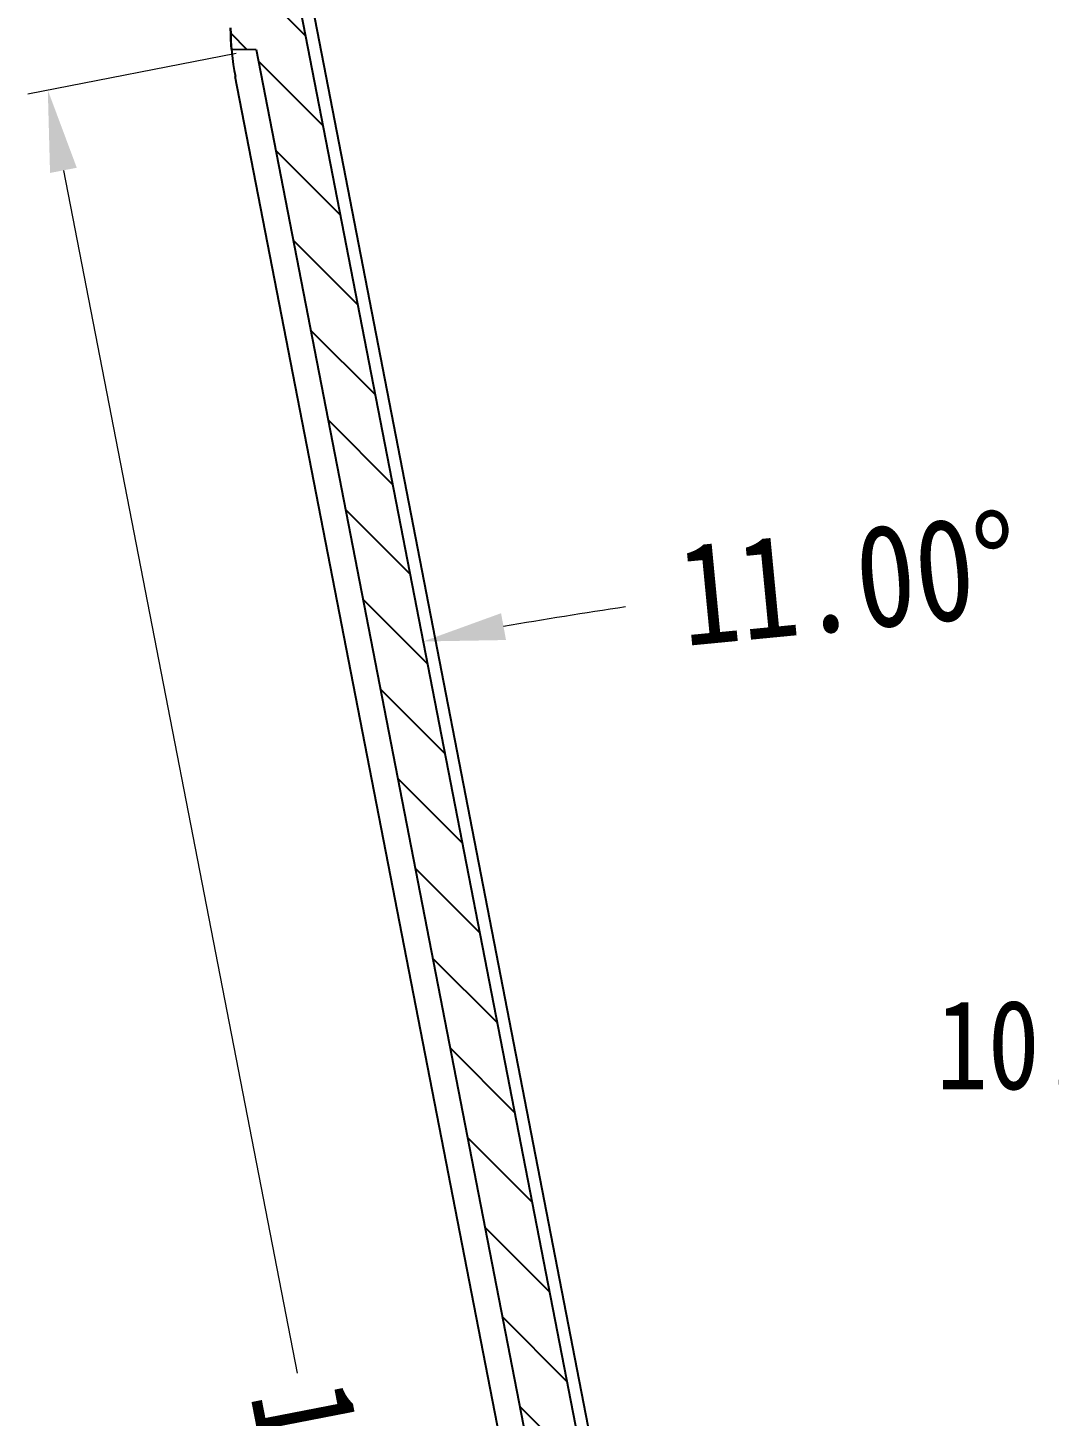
# Model space of a CAD drawing. Header units: millimetres. Extents: x -25 to 785, y -3301 to -3016.
# Drawn here: x 534.2 to 574.2, y -3116.9 to -3062.6 of the extents above; entities that cross this region are included whole.
import ezdxf

# ---------------------------------------------------------------- set-up
doc = ezdxf.new("R2010")
doc.units = ezdxf.units.MM
doc.layers.add('dim', color=3, linetype='Continuous', lineweight=9)
doc.styles.add('FFS', font='SIMFANG.TTF', dxfattribs={"width": 0.85})
doc.dimstyles.new('YanXiu', dxfattribs={"dimtxt": 2.5, "dimasz": 2.2, "dimexe": 1, "dimexo": 0.6, "dimgap": 0.66, "dimtad": 0, "dimzin": 1, "dimdsep": 46, "dimtxsty": 'FFS', "dimcen": 0, "dimclrd": 256, "dimclre": 131, "dimclrt": 42, "dimazin": 0, "dimtfac": 1, "dimtofl": 0, "dimtmove": 0, "dimatfit": 3, "dimfxl": 0, "dimlwd": 5, "dimlwe": 5, "dimarcsym": 0})

# ---------------------------------------------------------------- blocks, each defined once
blk = doc.blocks.new('*D25')
at = {"layer": 'Defpoints', "color": 0}
for p in [(1.636, 198.437), (12.136, 195.246), (1.636, 184.666)]:
    blk.add_point(p, dxfattribs=at)
at = {"layer": 'dim', "color": 131, "lineweight": 5}
for p, q in [((1.636, 185.366), (1.636, 199.137)), ((12.136, 195.945), (12.136, 199.137))]:
    blk.add_line(p, q, dxfattribs=at)
at = {"layer": 'dim', "lineweight": 5}
for p, q in [((1.636, 198.437), (-1.164, 198.437)), ((9.336, 198.437), (4.436, 198.437))]:
    blk.add_line(p, q, dxfattribs=at)
at = {"layer": 'dim'}
for points in [[(4.436, 198.904), (4.436, 197.97), (1.636, 198.437)], [(9.336, 198.904), (9.336, 197.97), (12.136, 198.437)]]:
    blk.add_solid(points, dxfattribs=at)
at = {"layer": 'dim', "color": 42, "insert": (-6.68, 198.437), "char_height": 3.5, "attachment_point": 5, "style": 'FFS'}
blk.add_mtext('10.50', dxfattribs=at)
blk = doc.blocks.new('*D15')
at = {"layer": 'Defpoints', "color": 0}
for p in [(-36.708, 239.348), (1.636, 233.166), (-9.58, 217.099), (1.636, 184.666), (-11.843, 111.427)]:
    blk.add_point(p, dxfattribs=at)
at = {"layer": 'dim', "lineweight": 5}
for start, end in [(91.04548, 92.62565), (98.37435, 99.95452)]:
    blk.add_arc((1.636, 42.086), 175.372, start, end, dxfattribs=at)
at = {"layer": 'dim'}
for points in [[(-1.569, 217.962), (-1.559, 216.895), (1.636, 217.458)], [(-28.583, 214.293), (-28.777, 215.342), (-31.827, 214.236)]]:
    blk.add_solid(points, dxfattribs=at)
at = {"layer": 'dim', "color": 42, "insert": (-15.173, 216.651), "char_height": 4, "attachment_point": 5, "rotation": 5.5, "style": 'FFS'}
blk.add_mtext('11.00°', dxfattribs=at)
blk = doc.blocks.new('*D17')
at = {"layer": 'Defpoints', "color": 0}
for p in [(-38.367, 237.399), (-16.02, 122.434), (-24.176, 120.849)]:
    blk.add_point(p, dxfattribs=at)
at = {"layer": 'dim', "color": 131, "lineweight": 5}
for p, q in [((-39.152, 237.247), (-47.307, 235.661)), ((-16.805, 122.281), (-24.96, 120.696))]:
    blk.add_line(p, q, dxfattribs=at)
at = {"layer": 'dim', "lineweight": 5}
for p, q in [((-45.912, 232.673), (-36.762, 185.602)), ((-24.786, 123.99), (-33.936, 171.061))]:
    blk.add_line(p, q, dxfattribs=at)
at = {"layer": 'dim'}
for points in [[(-45.388, 232.775), (-46.435, 232.571), (-46.523, 235.814)], [(-24.263, 124.092), (-25.31, 123.888), (-24.176, 120.849)]]:
    blk.add_solid(points, dxfattribs=at)
at = {"layer": 'dim', "color": 42, "insert": (-35.349, 178.331), "char_height": 4, "attachment_point": 5, "rotation": 281, "style": 'FFS'}
blk.add_mtext('117.12', dxfattribs=at)
blk = doc.blocks.new('u96')
h = blk.add_hatch()
h.set_pattern_fill('DEFAULT__9', color=5, scale=2, angle=135, style=0, pattern_type=0)
h.set_pattern_definition([(135, (-955.922, -269.3517), (-1.4142136, -1.4142136), [])])
edge = h.paths.add_edge_path()
edge.add_line((0.136, 108.466), (0.136, 109.47))
edge.add_line((-0.364, 108.457), (0.136, 108.466))
edge.add_line((-0.364, 107.942), (-0.364, 108.457))
edge.add_line((-0.364, 107.942), (-12.024, 108.553))
edge.add_spline(control_points=[(-12.024, 108.553), (-13.456, 108.628), (-14.538, 109.569), (-14.812, 110.977)], knot_values=[0, 0, 0, 0, 1, 1, 1, 1], weights=[1, 0.858674, 0.858674, 1], degree=3, periodic=0)
edge.add_line((-16.278, 118.52), (-14.812, 110.977))
edge.add_line((-16.278, 118.52), (-15.774, 118.546))
edge.add_line((-15.774, 118.546), (-15.954, 119.477))
edge.add_line((-15.954, 119.477), (-16.469, 119.504))
edge.add_line((-17.035, 122.416), (-16.469, 119.504))
edge.add_line((-17.035, 122.416), (-16.02, 122.434))
edge.add_line((-38.367, 237.399), (-16.02, 122.434))
edge.add_line((-39.329, 237.416), (-38.367, 237.399))
edge.add_spline(control_points=[(-39.329, 237.416), (-39.353, 237.694), (-39.364, 237.973), (-39.364, 238.253)], knot_values=[0, 0, 0, 0, 1, 1, 1, 1], weights=[1, 0.999415, 0.999415, 1], degree=3, periodic=0)
edge.add_line((-39.364, 240.416), (-39.364, 238.253))
edge.add_line((-39.364, 240.416), (-38.864, 240.442))
edge.add_line((-38.864, 241.39), (-38.864, 240.442))
edge.add_line((-38.864, 241.39), (-39.364, 241.416))
edge.add_line((-39.364, 249.549), (-39.364, 241.416))
edge.add_spline(control_points=[(-39.364, 249.549), (-39.364, 250.706), (-38.761, 251.692), (-37.732, 252.22)], knot_values=[0, 0, 0, 0, 1, 1, 1, 1], weights=[1, 0.902113, 0.902113, 1], degree=3, periodic=0)
edge.add_spline(control_points=[(-11.364, 259.313), (-20.589, 258.83), (-29.51, 256.43), (-37.732, 252.22)], knot_values=[0, 0, 0, 0, 1, 1, 1, 1], weights=[1, 0.985291, 0.985291, 1], degree=3, periodic=0)
edge.add_line((-11.364, 259.313), (-10.918, 259.337))
edge.add_spline(control_points=[(-10.918, 259.337), (-10.64, 259.351), (-10.426, 259.531), (-10.364, 259.803)], knot_values=[0, 0, 0, 0, 1, 1, 1, 1], weights=[1, 0.865203, 0.865203, 1], degree=3, periodic=0)
edge.add_line((-10.364, 259.803), (-8.866, 259.816))
edge.add_line((-8.866, 259.816), (-8.364, 259.616))
edge.add_line((-8.364, 258.916), (-8.364, 259.616))
edge.add_line((-9.364, 258.916), (-8.364, 258.916))
edge.add_line((-9.364, 257.616), (-9.364, 258.916))
edge.add_line((-9.364, 257.616), (-8.364, 257.616))
edge.add_line((-8.364, 256.647), (-8.364, 257.616))
edge.add_line((-14.256, 256.544), (-8.364, 256.647))
edge.add_spline(control_points=[(-14.256, 256.544), (-14.585, 256.538), (-14.915, 256.516), (-15.242, 256.478)], knot_values=[0, 0, 0, 0, 1, 1, 1, 1], weights=[1, 0.999185, 0.999185, 1], degree=3, periodic=0)
edge.add_spline(control_points=[(-15.242, 256.478), (-22.709, 255.605), (-29.901, 253.421), (-36.592, 249.994)], knot_values=[0, 0, 0, 0, 1, 1, 1, 1], weights=[1, 0.989414, 0.989414, 1], degree=3, periodic=0)
edge.add_spline(control_points=[(-36.864, 249.549), (-36.864, 249.742), (-36.764, 249.907), (-36.592, 249.994)], knot_values=[0, 0, 0, 0, 1, 1, 1, 1], weights=[1, 0.902113, 0.902113, 1], degree=3, periodic=0)
edge.add_line((-36.864, 249.549), (-36.864, 240.969))
edge.add_spline(control_points=[(-36.708, 239.348), (-36.812, 239.882), (-36.864, 240.425), (-36.864, 240.969)], knot_values=[0, 0, 0, 0, 1, 1, 1, 1], weights=[1, 0.996931, 0.996931, 1], degree=3, periodic=0)
edge.add_line((-36.708, 239.348), (-11.843, 111.427))
edge.add_spline(control_points=[(-11.843, 111.427), (-11.797, 111.192), (-11.617, 111.035), (-11.378, 111.023)], knot_values=[0, 0, 0, 0, 1, 1, 1, 1], weights=[1, 0.858674, 0.858674, 1], degree=3, periodic=0)
edge.add_line((1.336, 110.357), (-11.378, 111.023))
edge.add_line((1.336, 109.49), (1.336, 110.357))
edge.add_line((0.136, 109.47), (1.336, 109.49))
at = {"color": 7}
for p, q in [((-36.708, 239.348), (-11.843, 111.427)), ((-36.708, 239.348), (-11.843, 111.427)), ((-36.244, 239.482), (-13.01, 119.87)), ((-39.329, 237.416), (-38.367, 237.399)), ((-39.329, 237.416), (-38.367, 237.399)), ((-38.367, 237.399), (-16.02, 122.434)), ((-38.367, 237.399), (-16.02, 122.434)), ((-14.812, 110.977), (-39.181, 236.345))]:
    blk.add_line(p, q, dxfattribs=at)
blk.add_arc((-29.364, 238.253), 10, 180, 191, dxfattribs=at)
at = {"color": 7, "start_tangent": (-0.083665, 0.996494), "end_tangent": (0, 1)}
blk.add_spline([(-39.329, 237.416), (-39.338, 237.52), (-39.345, 237.625), (-39.351, 237.729), (-39.356, 237.834), (-39.359, 237.939), (-39.362, 238.043), (-39.364, 238.148), (-39.364, 238.253)], degree=3, dxfattribs=at)
at = {"layer": 'dim'}
dim = blk.add_angular_dim_2l(base=(-9.58, 217.099), line1=((1.636, 233.166), (1.636, 184.666)), line2=((-36.708, 239.348), (-11.843, 111.427)), dimstyle='YanXiu', override={"dimtxt": 4, "dimasz": 3.2, "dimexe": 0.7996, "dimexo": 0.7996, "dimgap": 0.7996}, dxfattribs=at)
dim.commit()
dim.dimension.update_dxf_attribs({"geometry": '*D15', "text_midpoint": (-15.173, 216.651)})
dim = blk.add_aligned_dim(p1=(-38.367, 237.399), p2=(-16.02, 122.434), distance=-8.308, dimstyle='YanXiu', override={"dimtxt": 4, "dimasz": 3.2, "dimexe": 0.7996, "dimexo": 0.7996, "dimgap": 0.7996}, dxfattribs=at)
dim.commit()
dim.dimension.update_dxf_attribs({"geometry": '*D17', "text_midpoint": (-35.349, 178.331)})
dim = blk.add_linear_dim(base=(1.636, 198.437), p1=(12.136, 195.246), p2=(1.636, 184.666), dimstyle='YanXiu', override={"dimtxt": 3.5, "dimasz": 2.8, "dimexe": 0.69965, "dimexo": 0.69965, "dimgap": 0.69965}, dxfattribs=at)
dim.commit()
dim.dimension.update_dxf_attribs({"geometry": '*D25', "text_midpoint": (-6.68, 198.437)})

msp = doc.modelspace()

# ---------------------------------------------------------------- block references
msp.add_blockref('u96', (581.478, -3300.845))

doc.saveas('drawing.dxf')
